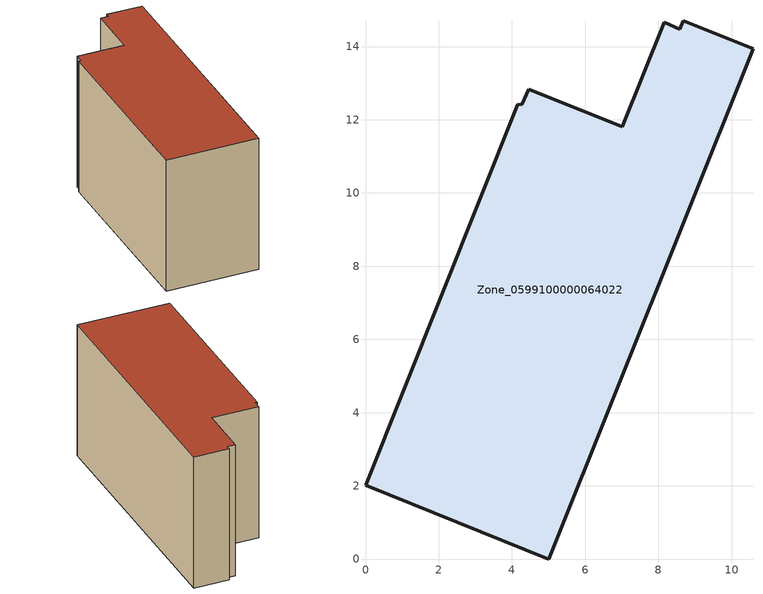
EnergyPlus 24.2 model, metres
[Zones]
Zone_0599100000064022
 floor ground (C_G): 4.46,12.83 7.01,11.81 8.16,14.67 8.58,14.48 8.67,14.7 10.59,13.94 5.01,0 0,2.01 4.17,12.43 4.27,12.41 z0
 wall outside (C_F): 5.01,0 10.59,13.94 8.67,14.7 8.58,14.48 8.16,14.67 7.01,11.81 4.46,12.83 4.27,12.41 4.17,12.43 0,2.01 5.01,0 z0:8.12
 roof outside (C_R): 7.01,11.81 4.46,12.83 4.27,12.41 4.17,12.43 0,2.01 5.01,0 10.59,13.94 8.67,14.7 8.58,14.48 8.16,14.67 z8.12
[BUILDING]
Pand.0599100000064022: North Axis=0; Terrain=City; Loads Convergence Tolerance Value=0.04; Temperature Convergence Tolerance Value=0.4; Solar Distribution=FullExterior; Maximum Number of Warmup Days=25; Minimum Number of Warmup Days=1
[Site:Location]
Rotterdam.The.Hague.AP_ZH_NLD Design_Conditions: Latitude=51.96; Longitude=4.45; Time Zone=1; Elevation=-4.5
[SITE:GROUNDTEMPERATURE:BUILDINGSURFACE]
18, 18, 18, 18, 18, 18, 18, 18, 18, 18, 18, 18
[MATERIAL] Thermal Absorptance=0.9; Solar Absorptance=0.7; Visible Absorptance=0.7
Name | Roughness | Thickness | Conductivity | Density | Specific Heat
G.TI.1975-1991 | MediumSmooth | 0.15 | 0.288461 | 540 | 1210
F.TI.1975-1991 | Rough | 0.3 | 0.230769 | 1920 | 840
R.TI.1975-1991 | MediumRough | 0.2 | 0.153846 | 1500 | 1000
[CONSTRUCTION]
C_G: G.TI.1975-1991
C_F: F.TI.1975-1991
C_R: R.TI.1975-1991
[ZONE]
Zone_0599100000064022: Type=1; Multiplier=1; Ceiling Height=Autocalculate; Volume=Autocalculate; Floor Area=autocalculate; Part of Total Floor Area=Yes
[ZONEINFILTRATION:DESIGNFLOWRATE]
Infil_Zone_0599100000064022: Zone or ZoneList or Space or SpaceList=Zone_0599100000064022; Schedule=AlwaysOn; Design Flow Rate Calculation Method=Flow/Area; Flow Rate per Floor Area=0.003; Constant Term Coefficient=1; Temperature Term Coefficient=0; Velocity Term Coefficient=0; Velocity Squared Term Coefficient=0
[HVACTEMPLATE:ZONE:IDEALLOADSAIRSYSTEM]
Zone_0599100000064022: Maximum Heating Supply Air Temperature=50; Minimum Cooling Supply Air Temperature=13; Maximum Heating Supply Air Humidity Ratio=0.0156; Minimum Cooling Supply Air Humidity Ratio=0.0077; Heating Limit=NoLimit; Cooling Limit=NoLimit; Dehumidification Control Type=ConstantSensibleHeatRatio; Cooling Sensible Heat Ratio=0.7; Dehumidification Setpoint=60; Humidification Control Type=None; Humidification Setpoint=30; Outdoor Air Method=None; Outdoor Air Flow Rate per Person=0.00944; Outdoor Air Flow Rate per Zone Floor Area=0; Outdoor Air Flow Rate per Zone=0; Demand Controlled Ventilation Type=None; Outdoor Air Economizer Type=NoEconomizer; Heat Recovery Type=None; Sensible Heat Recovery Effectiveness=0.7; Latent Heat Recovery Effectiveness=0.65
[ZONECONTROL:THERMOSTAT]
ThermostatControl_Zone_0599100000064022: Zone or ZoneList=Zone_0599100000064022; Control Type Schedule=DualSetpointControlType; Control 1=Thermostat_Zone_0599100000064022; Temperature Difference Between Cutout And Setpoint=0
[THERMOSTATSETPOINT:DUALSETPOINT]
Thermostat_Zone_0599100000064022: Heating Setpoint Temperature Schedule=HeatingSetpoint_Zone_0599100000064022; Cooling Setpoint Temperature Schedule=CoolingSetpoint_Zone_0599100000064022
[SCHEDULE:COMPACT]
HeatingSetpoint_Zone_0599100000064022: Through: 12/31, For: AllDays, Until: 24:00, 21
CoolingSetpoint_Zone_0599100000064022: Through: 12/31, For: AllDays, Until: 24:00, 24
DualSetpointControlType: Through: 12/31, For: AllDays, Until: 24:00, 4
AlwaysOn: Through: 12/31, For: AllDays, Until: 24:00, 1
